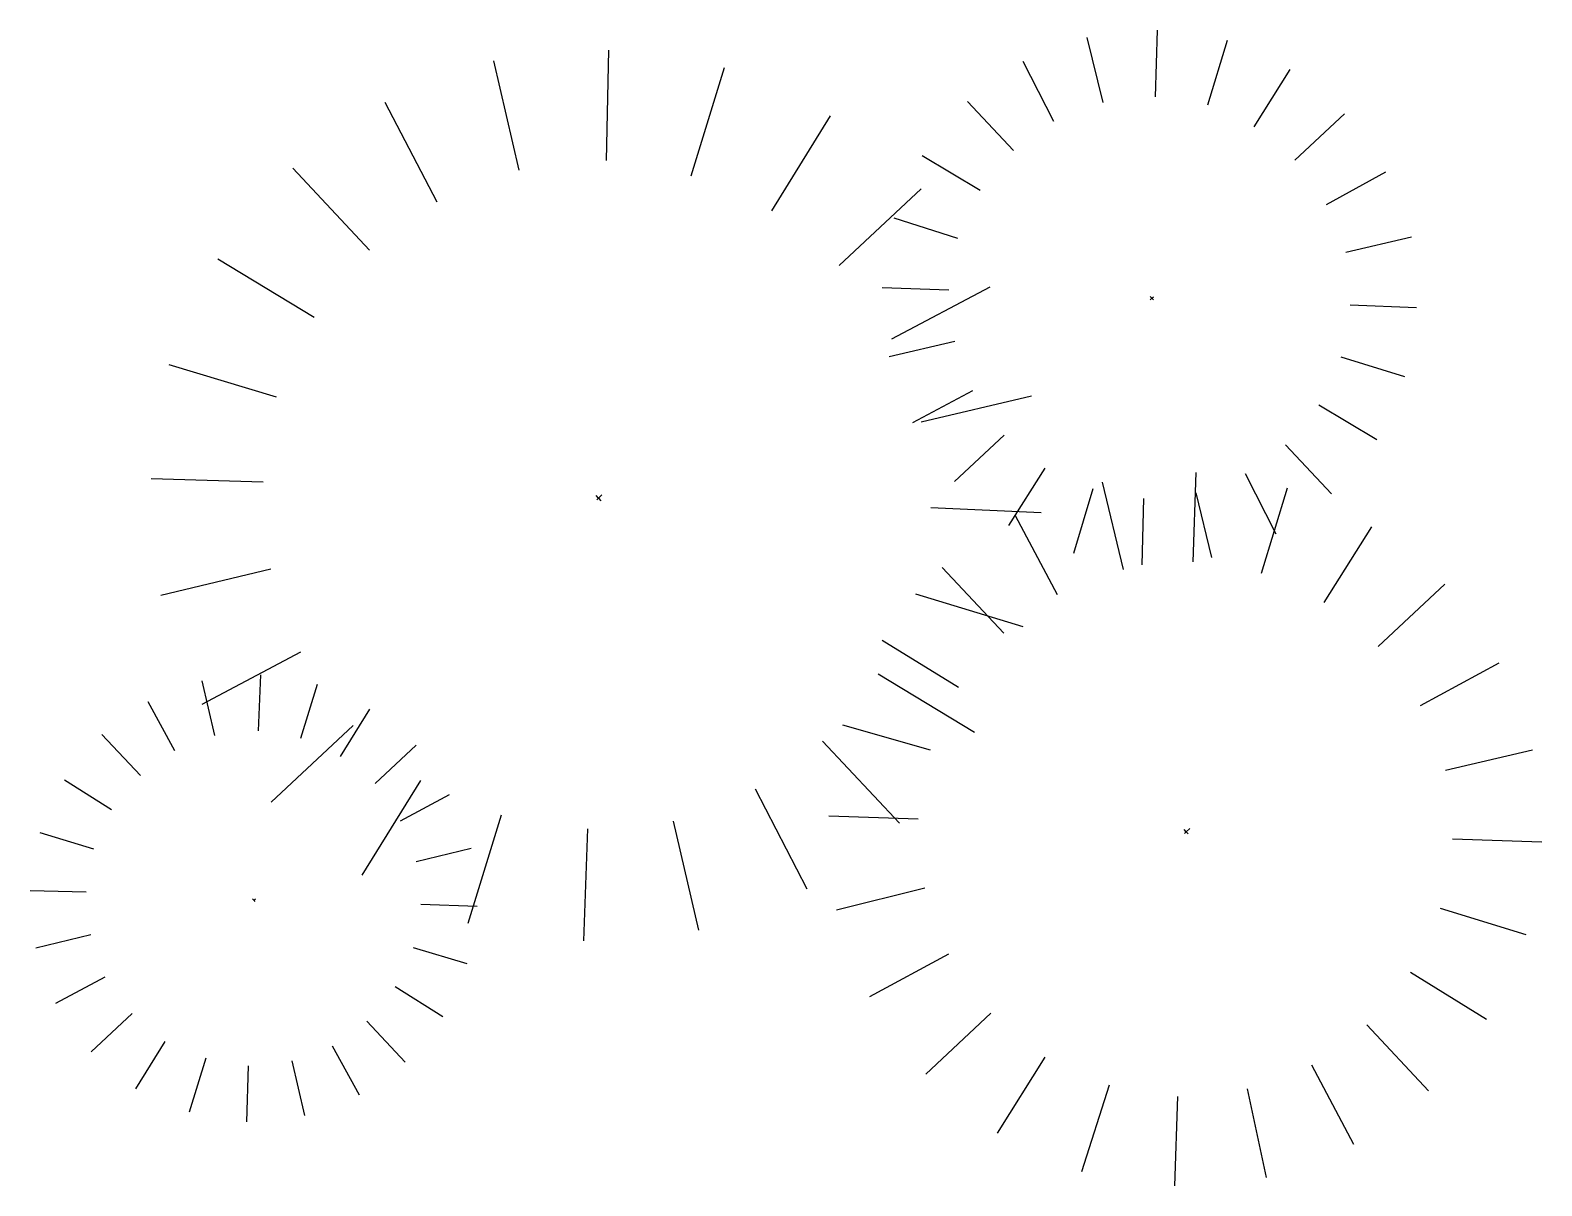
# Model space of a CAD drawing. Header units: millimetres. Extents: x 401.98 to 404, y 2601.72 to 2603.26.
import ezdxf

# ---------------------------------------------------------------- set-up
doc = ezdxf.new("R2010")
doc.units = ezdxf.units.MM
doc.header["$LTSCALE"] = 10
doc.layers.add('Vegetais', color=94, linetype='Continuous')

msp = doc.modelspace()

# ---------------------------------------------------------------- linework, layer by layer
at = {"layer": 'Vegetais'}
for p, q in [((403.4109, 2603.1637), (403.3894, 2603.2506)), ((403.4808, 2603.1713), (403.4832, 2603.2603)), ((402.7472, 2603.0862), (402.7505, 2603.2337)), ((403.5506, 2603.1607), (403.5767, 2603.2472)), ((402.6308, 2603.0735), (402.5969, 2603.2194)), ((402.8604, 2603.0659), (402.905, 2603.2103)), ((403.3448, 2603.1383), (403.3038, 2603.2187)), ((403.6126, 2603.1311), (403.6605, 2603.208)), ((402.521, 2603.0307), (402.4519, 2603.1639)), ((403.291, 2603.0997), (403.2296, 2603.1653)), ((403.667, 2603.0867), (403.7332, 2603.1486)), ((402.9683, 2603.0192), (403.0466, 2603.1459)), ((403.2467, 2603.0464), (403.1692, 2603.0927)), ((402.431, 2602.9668), (402.3285, 2603.0763)), ((403.7093, 2603.0278), (403.7886, 2603.0711)), ((403.0582, 2602.946), (403.1677, 2603.0485)), ((403.2169, 2602.9822), (403.1316, 2603.0093)), ((403.7348, 2602.964), (403.8228, 2602.9843)), ((402.3567, 2602.8769), (402.2283, 2602.9547)), ((403.2047, 2602.913), (403.1158, 2602.9165)), ((403.1285, 2602.8481), (403.2601, 2602.9178)), ((403.4757, 2602.9023), (403.4735, 2602.9002)), ((403.4757, 2602.9023), (403.4736, 2602.9046)), ((403.4757, 2602.9023), (403.478, 2602.9045)), ((403.4757, 2602.9023), (403.4779, 2602.9001)), ((403.7408, 2602.8936), (403.8296, 2602.8901)), ((403.2129, 2602.8447), (403.1249, 2602.8244)), ((402.3068, 2602.7702), (402.1634, 2602.8137)), ((403.7285, 2602.8243), (403.8133, 2602.7978)), ((403.2362, 2602.7787), (403.1563, 2602.736)), ((403.1679, 2602.7373), (403.315, 2602.7722)), ((403.6988, 2602.7601), (403.7763, 2602.7139)), ((403.2785, 2602.7198), (403.2123, 2602.6579)), ((403.6544, 2602.7068), (403.7158, 2602.6412)), ((403.3328, 2602.6755), (403.2844, 2602.5991)), ((403.531, 2602.5506), (403.5349, 2602.6699)), ((403.6006, 2602.6683), (403.6417, 2602.5879)), ((402.2886, 2602.657), (402.139, 2602.6614)), ((403.3971, 2602.6479), (403.371, 2602.5614)), ((403.4378, 2602.5404), (403.4101, 2602.6569)), ((403.6222, 2602.5354), (403.657, 2602.6493)), ((402.7368, 2602.6355), (402.7336, 2602.6389)), ((402.7368, 2602.6355), (402.7345, 2602.6334)), ((402.7368, 2602.6355), (402.7413, 2602.6398)), ((402.7368, 2602.6355), (402.74, 2602.6321)), ((403.1807, 2602.623), (403.3281, 2602.6165)), ((403.4647, 2602.6352), (403.4623, 2602.5463)), ((403.5346, 2602.6428), (403.5555, 2602.5564)), ((403.3499, 2602.5063), (403.2937, 2602.6121)), ((403.7061, 2602.4962), (403.7697, 2602.5974)), ((403.278, 2602.4551), (403.1958, 2602.5429)), ((402.2992, 2602.5405), (402.1521, 2602.5056)), ((403.1603, 2602.5076), (403.3037, 2602.4642)), ((403.7782, 2602.4374), (403.8672, 2602.5207)), ((403.2175, 2602.3825), (403.1157, 2602.4455)), ((402.3386, 2602.4298), (402.207, 2602.3601)), ((403.1104, 2602.4009), (403.2388, 2602.3232)), ((403.8347, 2602.3587), (403.9399, 2602.4155)), ((402.2244, 2602.3186), (402.2075, 2602.3916)), ((402.2826, 2602.325), (402.2857, 2602.3995)), ((402.3392, 2602.3148), (402.3615, 2602.387)), ((402.1707, 2602.2983), (402.1352, 2602.3636)), ((402.392, 2602.2904), (402.4312, 2602.3538)), ((402.4089, 2602.3319), (402.2994, 2602.2294)), ((403.18, 2602.2991), (403.0633, 2602.3323)), ((402.1248, 2602.265), (402.0735, 2602.3197)), ((402.4384, 2602.2546), (402.4931, 2602.3058)), ((403.0361, 2602.3111), (403.1386, 2602.2016)), ((403.8683, 2602.2725), (403.9842, 2602.2996)), ((402.0862, 2602.2193), (402.0234, 2602.2589)), ((402.4988, 2602.2587), (402.4205, 2602.1319)), ((402.4721, 2602.2048), (402.5379, 2602.2397)), ((402.9461, 2602.2472), (403.0152, 2602.1139)), ((402.6067, 2602.212), (402.5621, 2602.0676)), ((402.8363, 2602.2044), (402.8702, 2602.0585)), ((403.1636, 2602.2068), (403.0444, 2602.2108)), ((402.0624, 2602.167), (401.9907, 2602.1887)), ((402.7221, 2602.1938), (402.7166, 2602.0442)), ((403.5218, 2602.19), (403.5191, 2602.1929)), ((403.5218, 2602.19), (403.5195, 2602.1879)), ((403.5218, 2602.19), (403.5264, 2602.1943)), ((403.5218, 2602.19), (403.5245, 2602.1871)), ((403.8775, 2602.1804), (403.9967, 2602.1765)), ((402.493, 2602.1505), (402.5665, 2602.168)), ((402.0522, 2602.1093), (401.9776, 2602.1112)), ((402.2762, 2602.0986), (402.2746, 2602.1003)), ((402.2762, 2602.0986), (402.2785, 2602.1007)), ((402.2762, 2602.0986), (402.2778, 2602.0969)), ((402.2762, 2602.0986), (402.2762, 2602.0986)), ((403.1728, 2602.1148), (403.0546, 2602.0855)), ((402.4994, 2602.0934), (402.5745, 2602.0909)), ((403.8611, 2602.0881), (403.9755, 2602.0528)), ((402.0586, 2602.0522), (401.9851, 2602.0347)), ((402.4892, 2602.0357), (402.5609, 2602.014)), ((403.2041, 2602.0264), (403.0989, 2601.9696)), ((403.8213, 2602.0027), (403.9231, 2601.9396)), ((402.0772, 2601.9957), (402.0114, 2601.9609)), ((402.4653, 2601.9834), (402.5287, 2601.9432)), ((402.1137, 2601.9475), (402.059, 2601.8963)), ((402.4273, 2601.9371), (402.4786, 2601.8824)), ((403.2606, 2601.9477), (403.1739, 2601.8666)), ((403.7631, 2601.9322), (403.8453, 2601.8443)), ((402.1573, 2601.9102), (402.1181, 2601.8468)), ((402.3809, 2601.9044), (402.4169, 2601.8386)), ((402.2123, 2601.8879), (402.1901, 2601.8157)), ((402.2689, 2601.8777), (402.2665, 2601.8026)), ((402.3272, 2601.8841), (402.3441, 2601.8111)), ((403.3328, 2601.8889), (403.2692, 2601.7877)), ((403.6889, 2601.8788), (403.7451, 2601.773)), ((403.4189, 2601.8518), (403.3819, 2601.7359)), ((403.5101, 2601.8366), (403.5062, 2601.7174)), ((403.6033, 2601.8468), (403.6287, 2601.7282))]:
    msp.add_line(p, q, dxfattribs=at)

doc.saveas('drawing.dxf')
